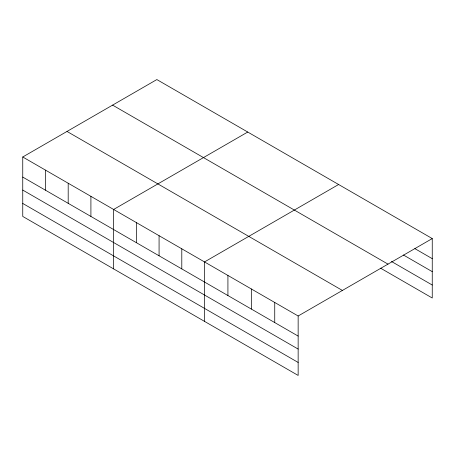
<?xml version="1.0" encoding="UTF-8"?>
<svg xmlns="http://www.w3.org/2000/svg" width="455" height="455" viewBox="0 0 455 455"><rect width="100%" height="100%" fill="white"/><g stroke="black" fill="none" stroke-linecap="round" stroke-linejoin="round"><path stroke-width="0.68" d="M298.15 349.07L298.15 315.992L22.75 156.992L22.75 216.432L298.15 375.432L298.15 349.07L22.75 190.071M380.63 268.205L432.25 298.008L432.25 238.568L156.85 79.568L22.75 156.992M247.73 132.041L113.631 209.465L113.631 268.899M338.617 184.508L204.511 261.932L204.511 321.366M298.15 315.992L432.25 238.568M414.846 248.612L432.25 258.662M403.437 255.01L432.25 271.646M391.436 261.46L432.25 285.023M112.595 105.122L387.996 264.122M67.004 131.444L342.405 290.444M22.75 177.086L298.15 336.086M22.75 203.448L298.15 362.447M274.74 302.478L274.74 322.567M251.331 288.965L251.331 309.053M227.921 275.451L227.921 295.54M181.795 248.817L181.795 268.905M159.074 235.696L159.074 255.79M136.352 222.58L136.352 242.674M90.909 196.344L90.909 216.438M68.193 183.228L68.193 203.317M45.472 170.113L45.472 190.201"/></g></svg>
